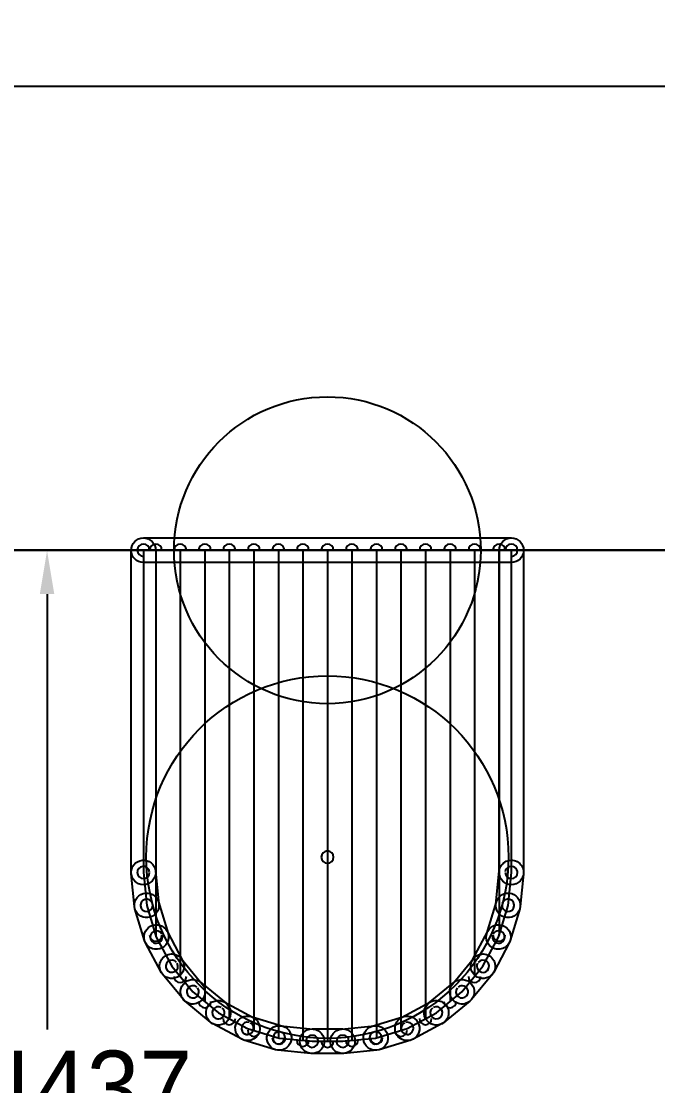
# Model space of a CAD drawing. Extents: x -87.3 to -53.8, y 2.2 to 28.4.
# Drawn here: x -72.375 to -69.739, y 21.18 to 25.585 of the extents above; entities that cross this region are included whole.
import ezdxf

# ---------------------------------------------------------------- set-up
doc = ezdxf.new("R2010")
doc.units = 0
doc.layers.get('0').update_dxf_attribs({"linetype": 'CONTINUOUS'})
doc.layers.get('DEFPOINTS').update_dxf_attribs({"linetype": 'CONTINUOUS'})
for name, color, linetype in [('16', 5, 'CONTINUOUS'), ('17', 3, 'CONTINUOUS'), ('20', 6, 'CONTINUOUS')]:
    doc.layers.add(name, color=color, linetype=linetype)
doc.styles.add('VCDSTYLE33', font='txt', dxfattribs={"width": 0.98})
doc.dimstyles.new('VCDDIMSTYLE01', dxfattribs={"dimtxt": 0.3, "dimasz": 0.18, "dimexe": 0.18, "dimexo": 0.0625, "dimgap": 0.09, "dimtad": 0, "dimtih": 1, "dimtoh": 1, "dimdec": 4, "dimzin": 12, "dimtxsty": 'VCDSTYLE33', "dimsah": 1, "dimcen": 0.09, "dimazin": 3, "dimtfac": 1, "dimtdec": 4, "dimtmove": 0, "dimatfit": 3, "dimtolj": 1, "dimtzin": 0})

# ---------------------------------------------------------------- blocks, each defined once
blk = doc.blocks.new('*D62')
at = {"color": 0}
for p, q in [((-68.6299, 23.3948), (-72.4486, 23.3948)), ((-72.2686, 23.2148), (-72.2686, 21.413)), ((-72.2686, 19.1311), (-72.2686, 20.933)), ((-68.7569, 18.9511), (-72.4486, 18.9511))]:
    blk.add_line(p, q, dxfattribs=at)
for points in [[(-72.2386, 23.2148), (-72.2986, 23.2148), (-72.2686, 23.3948)], [(-72.2986, 19.1311), (-72.2386, 19.1311), (-72.2686, 18.9511)]]:
    blk.add_solid(points, dxfattribs=at)
at = {"layer": 'DEFPOINTS', "color": 0}
for p in [(-68.5674, 23.3948), (-72.2686, 18.9511), (-68.6944, 18.9511)]:
    blk.add_point(p, dxfattribs=at)
at = {"color": 0, "insert": (-72.2686, 21.173), "char_height": 0.3, "attachment_point": 5, "style": 'VCDSTYLE33'}
blk.add_mtext('\\A1;4.4437', dxfattribs=at)
blk = doc.blocks.new('#POLYLINE_72_')
at = {"layer": '16'}
blk.add_arc((-71.1074, 22.1261), 0.0254, 0, 180, dxfattribs=at)
blk = doc.blocks.new('#POLYLINE_73_')
at = {"layer": '16'}
blk.add_arc((-71.1074, 23.3961), 0.0254, 0, 180, dxfattribs=at)
blk = doc.blocks.new('#POLYLINE_74_')
at = {"layer": '16'}
blk.add_arc((-71.1074, 22.1261), 0.0254, 180, 0, dxfattribs=at)
blk = doc.blocks.new('#POLYLINE_75_')
at = {"layer": '16'}
blk.add_line((-71.1074, 23.3961), (-71.1074, 22.1261), dxfattribs=at)
blk = doc.blocks.new('ROUNDP_1_')
blk.add_circle((0, 0), 0.635)
blk = doc.blocks.new('#POLYLINE_321_')
at = {"layer": '16'}
blk.add_arc((-70.3962, 23.3961), 0.0254, 0, 180, dxfattribs=at)
blk = doc.blocks.new('#POLYLINE_322_')
at = {"layer": '16'}
blk.add_arc((-70.3962, 21.8031), 0.0254, 180, 0, dxfattribs=at)
blk = doc.blocks.new('#POLYLINE_323_')
at = {"layer": '16'}
blk.add_line((-70.3962, 23.3961), (-70.3962, 21.8031), dxfattribs=at)
blk = doc.blocks.new('#POLYLINE_324_')
at = {"layer": '16'}
blk.add_arc((-70.4978, 23.3961), 0.0254, 0, 180, dxfattribs=at)
blk = doc.blocks.new('#POLYLINE_325_')
at = {"layer": '16'}
blk.add_arc((-70.4978, 21.6323), 0.0254, 180, 0, dxfattribs=at)
blk = doc.blocks.new('#POLYLINE_326_')
at = {"layer": '16'}
blk.add_line((-70.4978, 23.3961), (-70.4978, 21.6323), dxfattribs=at)
blk = doc.blocks.new('#POLYLINE_327_')
at = {"layer": '16'}
blk.add_arc((-70.5994, 23.3961), 0.0254, 0, 180, dxfattribs=at)
blk = doc.blocks.new('#POLYLINE_328_')
at = {"layer": '16'}
blk.add_arc((-70.5994, 21.5281), 0.0254, 180, 0, dxfattribs=at)
blk = doc.blocks.new('#POLYLINE_329_')
at = {"layer": '16'}
blk.add_line((-70.5994, 23.3961), (-70.5994, 21.5281), dxfattribs=at)
blk = doc.blocks.new('#POLYLINE_330_')
at = {"layer": '16'}
blk.add_arc((-70.701, 23.3961), 0.0254, 0, 180, dxfattribs=at)
blk = doc.blocks.new('#POLYLINE_331_')
at = {"layer": '16'}
blk.add_arc((-70.701, 21.4577), 0.0254, 180, 0, dxfattribs=at)
blk = doc.blocks.new('#POLYLINE_332_')
at = {"layer": '16'}
blk.add_line((-70.701, 23.3961), (-70.701, 21.4577), dxfattribs=at)
blk = doc.blocks.new('#POLYLINE_333_')
at = {"layer": '16'}
blk.add_arc((-70.8026, 23.3961), 0.0254, 0, 180, dxfattribs=at)
blk = doc.blocks.new('#POLYLINE_334_')
at = {"layer": '16'}
blk.add_arc((-70.8026, 21.4094), 0.0254, 180, 0, dxfattribs=at)
blk = doc.blocks.new('#POLYLINE_335_')
at = {"layer": '16'}
blk.add_line((-70.8026, 23.3961), (-70.8026, 21.4094), dxfattribs=at)
blk = doc.blocks.new('#POLYLINE_336_')
at = {"layer": '16'}
blk.add_arc((-70.9042, 23.3961), 0.0254, 0, 180, dxfattribs=at)
blk = doc.blocks.new('#POLYLINE_337_')
at = {"layer": '16'}
blk.add_arc((-70.9042, 21.3786), 0.0254, 180, 0, dxfattribs=at)
blk = doc.blocks.new('#POLYLINE_338_')
at = {"layer": '16'}
blk.add_line((-70.9042, 23.3961), (-70.9042, 21.3786), dxfattribs=at)
blk = doc.blocks.new('#POLYLINE_339_')
at = {"layer": '16'}
blk.add_arc((-71.0058, 23.3961), 0.0254, 0, 180, dxfattribs=at)
blk = doc.blocks.new('#POLYLINE_340_')
at = {"layer": '16'}
blk.add_arc((-71.0058, 21.3679), 0.0254, 180, 0, dxfattribs=at)
blk = doc.blocks.new('#POLYLINE_341_')
at = {"layer": '16'}
blk.add_line((-71.0058, 23.3961), (-71.0058, 21.3679), dxfattribs=at)
blk = doc.blocks.new('#POLYLINE_342_')
at = {"layer": '16'}
blk.add_arc((-71.1074, 23.3961), 0.0254, 0, 180, dxfattribs=at)
blk = doc.blocks.new('#POLYLINE_343_')
at = {"layer": '16'}
blk.add_arc((-71.1074, 21.3641), 0.0254, 180, 0, dxfattribs=at)
blk = doc.blocks.new('#POLYLINE_344_')
at = {"layer": '16'}
blk.add_line((-71.1074, 23.3961), (-71.1074, 21.3641), dxfattribs=at)
blk = doc.blocks.new('#POLYLINE_345_')
at = {"layer": '16'}
blk.add_arc((-71.209, 23.3961), 0.0254, 0, 180, dxfattribs=at)
blk = doc.blocks.new('#POLYLINE_346_')
at = {"layer": '16'}
blk.add_arc((-71.209, 21.3679), 0.0254, 180, 0, dxfattribs=at)
blk = doc.blocks.new('#POLYLINE_347_')
at = {"layer": '16'}
blk.add_line((-71.209, 23.3961), (-71.209, 21.3679), dxfattribs=at)
blk = doc.blocks.new('#POLYLINE_348_')
at = {"layer": '16'}
blk.add_arc((-71.3106, 23.3961), 0.0254, 0, 180, dxfattribs=at)
blk = doc.blocks.new('#POLYLINE_349_')
at = {"layer": '16'}
blk.add_arc((-71.3106, 21.3786), 0.0254, 180, 0, dxfattribs=at)
blk = doc.blocks.new('#POLYLINE_350_')
at = {"layer": '16'}
blk.add_line((-71.3106, 23.3961), (-71.3106, 21.3786), dxfattribs=at)
blk = doc.blocks.new('#POLYLINE_351_')
at = {"layer": '16'}
blk.add_arc((-71.4122, 23.3961), 0.0254, 0, 180, dxfattribs=at)
blk = doc.blocks.new('#POLYLINE_352_')
at = {"layer": '16'}
blk.add_arc((-71.4122, 21.4094), 0.0254, 180, 0, dxfattribs=at)
blk = doc.blocks.new('#POLYLINE_353_')
at = {"layer": '16'}
blk.add_line((-71.4122, 23.3961), (-71.4122, 21.4094), dxfattribs=at)
blk = doc.blocks.new('#POLYLINE_354_')
at = {"layer": '16'}
blk.add_arc((-71.5138, 23.3961), 0.0254, 0, 180, dxfattribs=at)
blk = doc.blocks.new('#POLYLINE_355_')
at = {"layer": '16'}
blk.add_arc((-71.5138, 21.4577), 0.0254, 180, 0, dxfattribs=at)
blk = doc.blocks.new('#POLYLINE_356_')
at = {"layer": '16'}
blk.add_line((-71.5138, 23.3961), (-71.5138, 21.4577), dxfattribs=at)
blk = doc.blocks.new('#POLYLINE_357_')
at = {"layer": '16'}
blk.add_arc((-71.6154, 23.3961), 0.0254, 0, 180, dxfattribs=at)
blk = doc.blocks.new('#POLYLINE_358_')
at = {"layer": '16'}
blk.add_arc((-71.6154, 21.5281), 0.0254, 180, 0, dxfattribs=at)
blk = doc.blocks.new('#POLYLINE_359_')
at = {"layer": '16'}
blk.add_line((-71.6154, 23.3961), (-71.6154, 21.5281), dxfattribs=at)
blk = doc.blocks.new('#POLYLINE_360_')
at = {"layer": '16'}
blk.add_arc((-71.717, 23.3961), 0.0254, 0, 180, dxfattribs=at)
blk = doc.blocks.new('#POLYLINE_361_')
at = {"layer": '16'}
blk.add_arc((-71.717, 21.6323), 0.0254, 180, 0, dxfattribs=at)
blk = doc.blocks.new('#POLYLINE_362_')
at = {"layer": '16'}
blk.add_line((-71.717, 23.3961), (-71.717, 21.6323), dxfattribs=at)
blk = doc.blocks.new('#POLYLINE_363_')
at = {"layer": '16'}
blk.add_arc((-71.8186, 23.3961), 0.0254, 0, 180, dxfattribs=at)
blk = doc.blocks.new('#POLYLINE_364_')
at = {"layer": '16'}
blk.add_arc((-71.8186, 21.8031), 0.0254, 180, 0, dxfattribs=at)
blk = doc.blocks.new('#POLYLINE_365_')
at = {"layer": '16'}
blk.add_line((-71.8186, 23.3961), (-71.8186, 21.8031), dxfattribs=at)
blk = doc.blocks.new('#POLYLINE_366_')
at = {"layer": '16'}
blk.add_arc((-70.3454, 23.3961), 0.0254, 270, 90, dxfattribs=at)
blk = doc.blocks.new('#POLYLINE_367_')
at = {"layer": '16'}
blk.add_arc((-71.8694, 23.3961), 0.0254, 90, 270, dxfattribs=at)
blk = doc.blocks.new('#POLYLINE_368_')
at = {"layer": '16'}
blk.add_line((-70.3454, 23.3961), (-71.8694, 23.3961), dxfattribs=at)
blk = doc.blocks.new('#POLYLINE_369_')
at = {"layer": '16'}
blk.add_arc((-70.3454, 22.0626), 0.0254, 180, 0, dxfattribs=at)
blk = doc.blocks.new('#POLYLINE_370_')
at = {"layer": '16'}
blk.add_arc((-70.3454, 23.3961), 0.0254, 0, 180, dxfattribs=at)
blk = doc.blocks.new('#POLYLINE_371_')
at = {"layer": '16'}
blk.add_line((-70.3454, 22.0626), (-70.3454, 23.3961), dxfattribs=at)
blk = doc.blocks.new('#POLYLINE_372_')
at = {"layer": '16'}
blk.add_arc((-70.3588, 21.9263), 0.0254, 174.3567, 354.3567, dxfattribs=at)
blk = doc.blocks.new('#POLYLINE_373_')
at = {"layer": '16'}
blk.add_arc((-70.3454, 22.0626), 0.0254, 354.3567, 174.3567, dxfattribs=at)
blk = doc.blocks.new('#POLYLINE_374_')
at = {"layer": '16'}
blk.add_line((-70.3588, 21.9263), (-70.3454, 22.0626), dxfattribs=at)
blk = doc.blocks.new('#POLYLINE_375_')
at = {"layer": '16'}
blk.add_arc((-70.3986, 21.7953), 0.0254, 163.0631, 343.0631, dxfattribs=at)
blk = doc.blocks.new('#POLYLINE_376_')
at = {"layer": '16'}
blk.add_arc((-70.3588, 21.9264), 0.0254, 343.1711, 163.1711, dxfattribs=at)
blk = doc.blocks.new('#POLYLINE_377_')
at = {"layer": '16'}
blk.add_line((-70.3986, 21.7953), (-70.3588, 21.9263), dxfattribs=at)
blk = doc.blocks.new('#POLYLINE_378_')
at = {"layer": '16'}
blk.add_arc((-70.4631, 21.6746), 0.0254, 151.9209, 331.9209, dxfattribs=at)
blk = doc.blocks.new('#POLYLINE_379_')
at = {"layer": '16'}
blk.add_arc((-70.3986, 21.7953), 0.0254, 331.8214, 151.8214, dxfattribs=at)
blk = doc.blocks.new('#POLYLINE_380_')
at = {"layer": '16'}
blk.add_line((-70.4631, 21.6745), (-70.3986, 21.7953), dxfattribs=at)
blk = doc.blocks.new('#POLYLINE_381_')
at = {"layer": '16'}
blk.add_arc((-70.55, 21.5687), 0.0254, 140.6709, 320.6709, dxfattribs=at)
blk = doc.blocks.new('#POLYLINE_382_')
at = {"layer": '16'}
blk.add_arc((-70.4632, 21.6745), 0.0254, 320.6709, 140.6709, dxfattribs=at)
blk = doc.blocks.new('#POLYLINE_383_')
at = {"layer": '16'}
blk.add_line((-70.55, 21.5687), (-70.4631, 21.6745), dxfattribs=at)
blk = doc.blocks.new('#POLYLINE_384_')
at = {"layer": '16'}
blk.add_arc((-70.6558, 21.4819), 0.0254, 129.3291, 309.3291, dxfattribs=at)
blk = doc.blocks.new('#POLYLINE_385_')
at = {"layer": '16'}
blk.add_arc((-70.55, 21.5687), 0.0254, 309.3291, 129.3291, dxfattribs=at)
blk = doc.blocks.new('#POLYLINE_386_')
at = {"layer": '16'}
blk.add_line((-70.6558, 21.4818), (-70.55, 21.5687), dxfattribs=at)
blk = doc.blocks.new('#POLYLINE_387_')
at = {"layer": '16'}
blk.add_arc((-70.7766, 21.4173), 0.0254, 118.1786, 298.1786, dxfattribs=at)
blk = doc.blocks.new('#POLYLINE_388_')
at = {"layer": '16'}
blk.add_arc((-70.6559, 21.4818), 0.0254, 298.0791, 118.0791, dxfattribs=at)
blk = doc.blocks.new('#POLYLINE_389_')
at = {"layer": '16'}
blk.add_line((-70.7766, 21.4173), (-70.6558, 21.4818), dxfattribs=at)
blk = doc.blocks.new('#POLYLINE_390_')
at = {"layer": '16'}
blk.add_arc((-70.9077, 21.3775), 0.0254, 106.8289, 286.8289, dxfattribs=at)
blk = doc.blocks.new('#POLYLINE_391_')
at = {"layer": '16'}
blk.add_arc((-70.7766, 21.4173), 0.0254, 286.9369, 106.9369, dxfattribs=at)
blk = doc.blocks.new('#POLYLINE_392_')
at = {"layer": '16'}
blk.add_line((-70.9076, 21.3775), (-70.7766, 21.4173), dxfattribs=at)
blk = doc.blocks.new('#POLYLINE_393_')
at = {"layer": '16'}
blk.add_arc((-71.0439, 21.3641), 0.0254, 95.6433, 275.6433, dxfattribs=at)
blk = doc.blocks.new('#POLYLINE_394_')
at = {"layer": '16'}
blk.add_arc((-70.9076, 21.3775), 0.0254, 275.6433, 95.6433, dxfattribs=at)
blk = doc.blocks.new('#POLYLINE_395_')
at = {"layer": '16'}
blk.add_line((-71.0439, 21.3641), (-70.9076, 21.3775), dxfattribs=at)
blk = doc.blocks.new('#POLYLINE_396_')
at = {"layer": '16'}
blk.add_arc((-71.1709, 21.3641), 0.0254, 90, 270, dxfattribs=at)
blk = doc.blocks.new('#POLYLINE_397_')
at = {"layer": '16'}
blk.add_arc((-71.0439, 21.3641), 0.0254, 270, 90, dxfattribs=at)
blk = doc.blocks.new('#POLYLINE_398_')
at = {"layer": '16'}
blk.add_line((-71.1709, 21.3641), (-71.0439, 21.3641), dxfattribs=at)
blk = doc.blocks.new('#POLYLINE_399_')
at = {"layer": '16'}
blk.add_arc((-71.3072, 21.3775), 0.0254, 84.3567, 264.3567, dxfattribs=at)
blk = doc.blocks.new('#POLYLINE_400_')
at = {"layer": '16'}
blk.add_arc((-71.1709, 21.3641), 0.0254, 264.3567, 84.3567, dxfattribs=at)
blk = doc.blocks.new('#POLYLINE_401_')
at = {"layer": '16'}
blk.add_line((-71.3072, 21.3775), (-71.1709, 21.3641), dxfattribs=at)
blk = doc.blocks.new('#POLYLINE_402_')
at = {"layer": '16'}
blk.add_arc((-71.4382, 21.4173), 0.0254, 73.0631, 253.0631, dxfattribs=at)
blk = doc.blocks.new('#POLYLINE_403_')
at = {"layer": '16'}
blk.add_arc((-71.3072, 21.3775), 0.0254, 253.1711, 73.1711, dxfattribs=at)
blk = doc.blocks.new('#POLYLINE_404_')
at = {"layer": '16'}
blk.add_line((-71.4382, 21.4173), (-71.3072, 21.3775), dxfattribs=at)
blk = doc.blocks.new('#POLYLINE_405_')
at = {"layer": '16'}
blk.add_arc((-71.559, 21.4818), 0.0254, 61.9209, 241.9209, dxfattribs=at)
blk = doc.blocks.new('#POLYLINE_406_')
at = {"layer": '16'}
blk.add_arc((-71.4382, 21.4173), 0.0254, 241.8214, 61.8214, dxfattribs=at)
blk = doc.blocks.new('#POLYLINE_407_')
at = {"layer": '16'}
blk.add_line((-71.559, 21.4818), (-71.4382, 21.4173), dxfattribs=at)
blk = doc.blocks.new('#POLYLINE_408_')
at = {"layer": '16'}
blk.add_arc((-71.6648, 21.5687), 0.0254, 50.6709, 230.6709, dxfattribs=at)
blk = doc.blocks.new('#POLYLINE_409_')
at = {"layer": '16'}
blk.add_arc((-71.559, 21.4819), 0.0254, 230.6709, 50.6709, dxfattribs=at)
blk = doc.blocks.new('#POLYLINE_410_')
at = {"layer": '16'}
blk.add_line((-71.6648, 21.5687), (-71.559, 21.4818), dxfattribs=at)
blk = doc.blocks.new('#POLYLINE_411_')
at = {"layer": '16'}
blk.add_arc((-71.7517, 21.6745), 0.0254, 39.3291, 219.3291, dxfattribs=at)
blk = doc.blocks.new('#POLYLINE_412_')
at = {"layer": '16'}
blk.add_arc((-71.6649, 21.5687), 0.0254, 219.3291, 39.3291, dxfattribs=at)
blk = doc.blocks.new('#POLYLINE_413_')
at = {"layer": '16'}
blk.add_line((-71.7517, 21.6745), (-71.6648, 21.5687), dxfattribs=at)
blk = doc.blocks.new('#POLYLINE_414_')
at = {"layer": '16'}
blk.add_arc((-71.8162, 21.7953), 0.0254, 28.1786, 208.1786, dxfattribs=at)
blk = doc.blocks.new('#POLYLINE_415_')
at = {"layer": '16'}
blk.add_arc((-71.7517, 21.6746), 0.0254, 208.0791, 28.0791, dxfattribs=at)
blk = doc.blocks.new('#POLYLINE_416_')
at = {"layer": '16'}
blk.add_line((-71.8162, 21.7953), (-71.7517, 21.6745), dxfattribs=at)
blk = doc.blocks.new('#POLYLINE_417_')
at = {"layer": '16'}
blk.add_arc((-71.856, 21.9264), 0.0254, 16.8289, 196.8289, dxfattribs=at)
blk = doc.blocks.new('#POLYLINE_418_')
at = {"layer": '16'}
blk.add_arc((-71.8162, 21.7953), 0.0254, 196.9369, 16.9369, dxfattribs=at)
blk = doc.blocks.new('#POLYLINE_419_')
at = {"layer": '16'}
blk.add_line((-71.856, 21.9263), (-71.8162, 21.7953), dxfattribs=at)
blk = doc.blocks.new('#POLYLINE_420_')
at = {"layer": '16'}
blk.add_arc((-71.8694, 22.0626), 0.0254, 5.6433, 185.6433, dxfattribs=at)
blk = doc.blocks.new('#POLYLINE_421_')
at = {"layer": '16'}
blk.add_arc((-71.856, 21.9263), 0.0254, 185.6433, 5.6433, dxfattribs=at)
blk = doc.blocks.new('#POLYLINE_422_')
at = {"layer": '16'}
blk.add_line((-71.8694, 22.0626), (-71.856, 21.9263), dxfattribs=at)
blk = doc.blocks.new('#POLYLINE_423_')
at = {"layer": '16'}
blk.add_arc((-71.8694, 23.3961), 0.0254, 0, 180, dxfattribs=at)
blk = doc.blocks.new('#POLYLINE_424_')
at = {"layer": '16'}
blk.add_arc((-71.8694, 22.0626), 0.0254, 180, 0, dxfattribs=at)
blk = doc.blocks.new('#POLYLINE_425_')
at = {"layer": '16'}
blk.add_line((-71.8694, 23.3961), (-71.8694, 22.0626), dxfattribs=at)
blk = doc.blocks.new('ROUNDP_8_')
blk.add_circle((0, 0), 0.75)
blk = doc.blocks.new('*D2016')
at = {"color": 0}
for p, q in [((-76.1874, 23.5094), (-76.1874, 25.4966)), ((-60.9474, 23.5094), (-60.9474, 25.4966)), ((-76.0074, 25.3166), (-69.5044, 25.3166)), ((-61.1274, 25.3166), (-67.6304, 25.3166))]:
    blk.add_line(p, q, dxfattribs=at)
for points in [[(-76.0074, 25.3466), (-76.0074, 25.2866), (-76.1874, 25.3166)], [(-61.1274, 25.2866), (-61.1274, 25.3466), (-60.9474, 25.3166)]]:
    blk.add_solid(points, dxfattribs=at)
at = {"layer": 'DEFPOINTS', "color": 0}
for p in [(-76.1874, 25.3166), (-76.1874, 23.4469), (-60.9474, 23.4469)]:
    blk.add_point(p, dxfattribs=at)
at = {"color": 0, "insert": (-68.5674, 25.3166), "char_height": 0.3, "attachment_point": 5, "style": 'VCDSTYLE33'}
blk.add_mtext('\\A1;15.2400', dxfattribs=at)
blk = doc.blocks.new('*D2018')
at = {"color": 0}
for p, q in [((-79.0449, 21.5523), (-79.0449, 28.3376)), ((-58.0899, 21.5523), (-58.0899, 28.3376)), ((-78.8649, 28.1576), (-69.5254, 28.1576)), ((-58.2699, 28.1576), (-67.6094, 28.1576))]:
    blk.add_line(p, q, dxfattribs=at)
for points in [[(-78.8649, 28.1876), (-78.8649, 28.1276), (-79.0449, 28.1576)], [(-58.2699, 28.1276), (-58.2699, 28.1876), (-58.0899, 28.1576)]]:
    blk.add_solid(points, dxfattribs=at)
at = {"layer": 'DEFPOINTS', "color": 0}
for p in [(-58.0899, 28.1576), (-79.0449, 21.4898), (-58.0899, 21.4898)]:
    blk.add_point(p, dxfattribs=at)
at = {"color": 0, "insert": (-68.5674, 28.1576), "char_height": 0.3, "attachment_point": 5, "style": 'VCDSTYLE33'}
blk.add_mtext('\\A1;20.9550', dxfattribs=at)
blk = doc.blocks.new('ROUNDP_26_')
blk.add_circle((0, 0), 0.635)
blk = doc.blocks.new('ROUNDP_33_')
blk.add_circle((0, 0), 0.75)

msp = doc.modelspace()

# ---------------------------------------------------------------- linework, layer by layer
at = {"layer": '16'}
for points in [[(-71.86942, 23.4469), (-70.34542, 23.4469, -1), (-70.34542, 23.3453), (-71.86942, 23.3453, -1)], [(-71.92022, 22.0626), (-71.92022, 23.3961, -1), (-71.81862, 23.3961), (-71.81862, 22.0626, -1)], [(-70.29462, 23.3961), (-70.29462, 22.0626, -1), (-70.39622, 22.0626), (-70.39622, 23.3961, -1)], [(-71.90652, 21.9213), (-71.92002, 22.0576, -1), (-71.81882, 22.0676), (-71.80542, 21.9313, -1)], [(-70.29482, 22.0576), (-70.30832, 21.9213, -1), (-70.40942, 21.9313), (-70.39602, 22.0676, -1)], [(-71.86482, 21.7806), (-71.90462, 21.9116, -1), (-71.80742, 21.9411), (-71.76762, 21.81, -1)], [(-70.31022, 21.9116), (-70.35002, 21.7806, -1), (-70.44722, 21.81), (-70.40742, 21.9411, -1)], [(-71.79652, 21.6506), (-71.86102, 21.7713, -1), (-71.77142, 21.8192), (-71.70692, 21.6985, -1)], [(-70.35382, 21.7713), (-70.41832, 21.6506, -1), (-70.50792, 21.6985), (-70.44342, 21.8192, -1)], [(-71.70412, 21.5365), (-71.79102, 21.6423, -1), (-71.71242, 21.7068), (-71.62552, 21.6009, -1)], [(-70.42382, 21.6423), (-70.51072, 21.5365, -1), (-70.58932, 21.6009), (-70.50242, 21.7068, -1)], [(-71.59122, 21.4425), (-71.69702, 21.5294, -1), (-71.63262, 21.608), (-71.52672, 21.5211, -1)], [(-70.51782, 21.5294), (-70.62362, 21.4425, -1), (-70.68812, 21.5211), (-70.58222, 21.608, -1)], [(-71.46222, 21.3725), (-71.58292, 21.437, -1), (-71.53502, 21.5266), (-71.41432, 21.4621, -1)], [(-70.63192, 21.437), (-70.75262, 21.3725, -1), (-70.80052, 21.4621), (-70.67982, 21.5266, -1)], [(-71.32192, 21.3289), (-71.45292, 21.3687, -1), (-71.42352, 21.4659), (-71.29242, 21.4261, -1)], [(-70.76192, 21.3687), (-70.89292, 21.3289, -1), (-70.92242, 21.4261), (-70.79132, 21.4659, -1)], [(-71.17592, 21.3135), (-71.31222, 21.327, -1), (-71.30222, 21.4281), (-71.16592, 21.4147, -1)], [(-71.04392, 21.3133), (-71.17092, 21.3133, -1), (-71.17092, 21.4149), (-71.04392, 21.4149, -1)], [(-70.90262, 21.327), (-71.03892, 21.3135, -1), (-71.04892, 21.4147), (-70.91262, 21.4281, -1)]]:
    msp.add_lwpolyline(points, format="xyb", close=True, dxfattribs=at)
at = {"layer": '20'}
msp.add_lwpolyline([(-59.99492, 23.3948), (-77.13992, 23.3948, -1), (-77.13992, 23.3974), (-59.99492, 23.3974, -1)], format="xyb", close=True, dxfattribs=at)

# ---------------------------------------------------------------- block references
at = {"layer": '16'}
for name in ['#POLYLINE_367_', '#POLYLINE_423_', '#POLYLINE_368_', '#POLYLINE_425_', '#POLYLINE_363_', '#POLYLINE_365_', '#POLYLINE_360_', '#POLYLINE_362_', '#POLYLINE_357_', '#POLYLINE_359_', '#POLYLINE_354_', '#POLYLINE_356_', '#POLYLINE_351_', '#POLYLINE_353_', '#POLYLINE_348_', '#POLYLINE_350_', '#POLYLINE_345_', '#POLYLINE_347_', '#POLYLINE_73_', '#POLYLINE_342_', '#POLYLINE_75_', '#POLYLINE_344_', '#POLYLINE_339_', '#POLYLINE_341_', '#POLYLINE_336_', '#POLYLINE_338_', '#POLYLINE_333_', '#POLYLINE_335_', '#POLYLINE_330_', '#POLYLINE_332_', '#POLYLINE_327_', '#POLYLINE_329_', '#POLYLINE_324_', '#POLYLINE_326_', '#POLYLINE_321_', '#POLYLINE_323_', '#POLYLINE_370_', '#POLYLINE_366_', '#POLYLINE_371_', '#POLYLINE_72_', '#POLYLINE_74_', '#POLYLINE_420_', '#POLYLINE_373_', '#POLYLINE_424_', '#POLYLINE_422_', '#POLYLINE_369_', '#POLYLINE_374_', '#POLYLINE_417_', '#POLYLINE_376_', '#POLYLINE_421_', '#POLYLINE_419_', '#POLYLINE_377_', '#POLYLINE_372_', '#POLYLINE_414_', '#POLYLINE_379_', '#POLYLINE_364_', '#POLYLINE_418_', '#POLYLINE_416_', '#POLYLINE_380_', '#POLYLINE_375_', '#POLYLINE_322_', '#POLYLINE_411_', '#POLYLINE_415_', '#POLYLINE_413_', '#POLYLINE_383_', '#POLYLINE_378_', '#POLYLINE_382_', '#POLYLINE_361_', '#POLYLINE_325_', '#POLYLINE_408_', '#POLYLINE_385_', '#POLYLINE_412_', '#POLYLINE_410_', '#POLYLINE_386_', '#POLYLINE_381_', '#POLYLINE_358_', '#POLYLINE_405_', '#POLYLINE_409_', '#POLYLINE_384_', '#POLYLINE_388_', '#POLYLINE_328_', '#POLYLINE_407_', '#POLYLINE_355_', '#POLYLINE_389_', '#POLYLINE_331_', '#POLYLINE_402_', '#POLYLINE_406_', '#POLYLINE_404_', '#POLYLINE_352_', '#POLYLINE_392_', '#POLYLINE_334_', '#POLYLINE_387_', '#POLYLINE_391_', '#POLYLINE_349_', '#POLYLINE_399_', '#POLYLINE_403_', '#POLYLINE_401_', '#POLYLINE_346_', '#POLYLINE_396_', '#POLYLINE_400_', '#POLYLINE_393_', '#POLYLINE_397_', '#POLYLINE_395_', '#POLYLINE_340_', '#POLYLINE_390_', '#POLYLINE_337_', '#POLYLINE_394_', '#POLYLINE_398_', '#POLYLINE_343_']:
    msp.add_blockref(name, (0, 0), dxfattribs=at)
at = {"layer": '17'}
for name, p in [('ROUNDP_1_', (-71.10742, 23.3961)), ('ROUNDP_26_', (-71.10742, 23.3961)), ('ROUNDP_8_', (-71.10742, 22.1261)), ('ROUNDP_33_', (-71.10742, 22.1261))]:
    msp.add_blockref(name, p, dxfattribs=at)

# ---------------------------------------------------------------- dimensions: what is measured, and where the dimension line sits
for base, p1, p2, text, picture, middle in [((-58.08992, 28.15757), (-79.04492, 21.4898), (-58.08992, 21.4898), '20.9550', '*D2018', (-68.56742, 28.15757)), ((-76.18742, 25.31661), (-60.94742, 23.4469), (-76.18742, 23.4469), '15.2400', '*D2016', (-68.56742, 25.31661))]:
    dim = msp.add_linear_dim(base=base, p1=p1, p2=p2, text=text, dimstyle='VCDDIMSTYLE01')
    dim.commit()
    dim.dimension.update_dxf_attribs({"geometry": picture, "text_midpoint": middle})
dim = msp.add_linear_dim(base=(-72.26857, 18.9511), p1=(-68.56742, 23.3948), p2=(-68.69442, 18.9511), angle=90, dimstyle='VCDDIMSTYLE01')
dim.commit()
dim.dimension.update_dxf_attribs({"geometry": '*D62', "text_midpoint": (-72.26857, 21.17295)})

doc.saveas('drawing.dxf')
